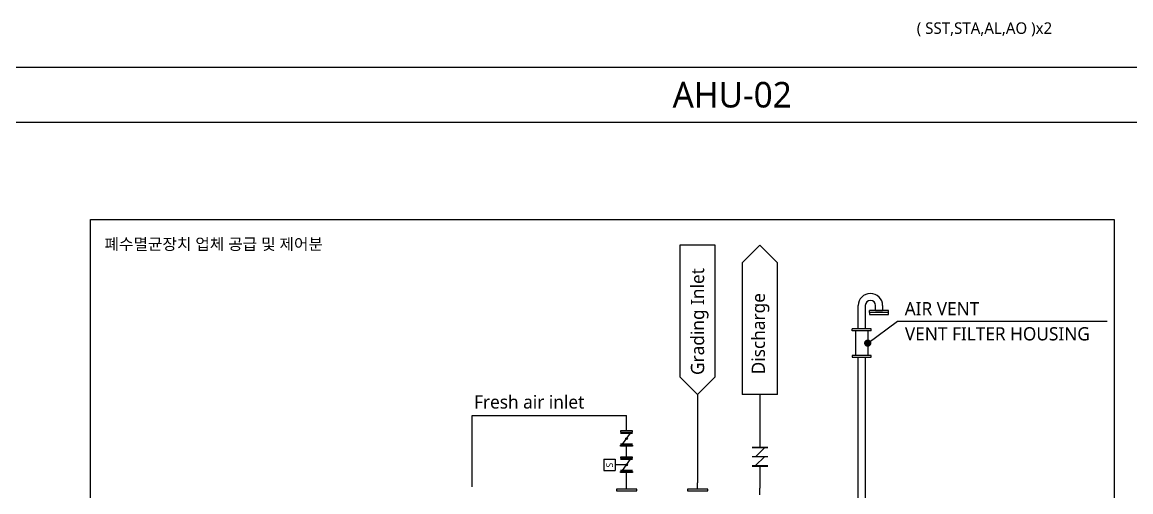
# Model space of a CAD drawing. Header units: millimetres. Extents: x -86 to 11742, y 5229 to 11464.
# Drawn here: x 5211 to 5499.1, y 5402.2 to 5524.2 of the extents above; entities that cross this region are included whole.
import ezdxf
from ezdxf.enums import TextEntityAlignment as Align

# ---------------------------------------------------------------- set-up
doc = ezdxf.new("R2010")
doc.units = ezdxf.units.MM
doc.header["$LTSCALE"] = 5
doc.linetypes.add('HIDDEN', pattern=[0.375, 0.25, -0.125])
for name, color, linetype in [('__CONNECTID__', 7, 'CONTINUOUS'), ('AUTO', 7, 'CONTINUOUS'), ('NARA', 8, 'CONTINUOUS')]:
    doc.layers.add(name, color=color, linetype=linetype)
doc.styles.add('QQ', font='MALGUN.TTF.TTF')

msp = doc.modelspace()

# ---------------------------------------------------------------- linework, layer by layer
at = {"layer": 'AUTO', "color": 2}
for p, q in [((5082, 5512.51), (5709, 5512.51)), ((5082, 5498.26), (5709, 5498.26))]:
    msp.add_line(p, q, dxfattribs=at)
at = {"layer": 'AUTO'}
msp.add_lwpolyline([(5228.72, 5472.93), (5494.76, 5472.93), (5494.76, 5306.81), (5228.72, 5306.81)], close=True, dxfattribs=at)
at = {"layer": 'NARA', "color": 8}
for p, q in [((5381.9, 5466.25), (5381.9, 5432.03)), ((5391.08, 5466.25), (5381.9, 5466.25)), ((5391.08, 5432.03), (5391.08, 5466.25)), ((5402.72, 5466.25), (5398.13, 5461.66)), ((5407.31, 5461.66), (5402.72, 5466.25)), ((5398.13, 5461.66), (5398.13, 5427.44)), ((5407.31, 5427.44), (5407.31, 5461.66)), ((5428.26, 5444.49), (5428.26, 5450.56)), ((5430.09, 5450.56), (5430.09, 5444.49)), ((5431.21, 5448.8), (5431.21, 5449.3)), ((5436.16, 5449.3), (5431.21, 5449.3)), ((5432.77, 5449.3), (5432.77, 5450.56)), ((5432.77, 5449.3), (5434.6, 5449.3)), ((5434.6, 5450.56), (5434.6, 5449.3)), ((5436.16, 5448.8), (5436.16, 5449.3)), ((5430.72, 5440.81), (5438.49, 5446.54)), ((5436.16, 5448.8), (5431.21, 5448.8)), ((5438.49, 5446.54), (5492.97, 5446.54)), ((5426.66, 5443.98), (5426.66, 5444.49)), ((5431.62, 5444.49), (5426.66, 5444.49)), ((5431.62, 5443.98), (5426.66, 5443.98)), ((5427.63, 5437.64), (5427.63, 5443.98)), ((5430.72, 5443.98), (5430.72, 5437.64)), ((5431.62, 5443.98), (5431.62, 5444.49)), ((5428.26, 5397.35), (5428.26, 5437.14)), ((5430.09, 5437.14), (5430.09, 5397.38)), ((5381.9, 5432.03), (5386.49, 5427.44)), ((5386.49, 5427.44), (5391.08, 5432.03)), ((5386.49, 5427.44), (5386.49, 5404.52)), ((5407.31, 5427.44), (5398.13, 5427.44)), ((5402.72, 5427.44), (5402.72, 5413.81)), ((5366.46, 5417.99), (5366.46, 5417.71)), ((5369.63, 5417.99), (5366.46, 5417.99)), ((5366.46, 5417.71), (5369.63, 5417.71)), ((5366.46, 5417.43), (5369.63, 5417.43)), ((5367.01, 5414.54), (5369.08, 5417.43)), ((5369.63, 5417.71), (5369.63, 5417.99)), ((5369.63, 5414.54), (5366.46, 5414.54)), ((5366.46, 5413.99), (5366.46, 5414.27)), ((5366.46, 5414.27), (5369.63, 5414.27)), ((5369.63, 5413.99), (5366.46, 5413.99)), ((5369.08, 5413.99), (5367.01, 5413.99)), ((5368.05, 5411.16), (5368.05, 5413.99)), ((5369.63, 5414.27), (5369.63, 5413.99)), ((5400.66, 5413.81), (5404.79, 5413.81)), ((5404.79, 5413.58), (5400.66, 5413.58)), ((5401.58, 5411.28), (5403.87, 5413.58)), ((5362.15, 5410.61), (5365.05, 5410.61)), ((5362.15, 5410.61), (5362.15, 5407.72)), ((5365.05, 5410.61), (5365.05, 5407.72)), ((5368.04, 5409.16), (5365.05, 5409.16)), ((5366.46, 5411.16), (5366.46, 5410.88)), ((5369.63, 5411.16), (5366.46, 5411.16)), ((5366.46, 5410.88), (5369.63, 5410.88)), ((5366.46, 5410.61), (5369.63, 5410.61)), ((5367.01, 5407.72), (5369.08, 5410.61)), ((5369.63, 5410.88), (5369.63, 5411.16)), ((5404.79, 5411.28), (5400.66, 5411.28)), ((5400.66, 5408.98), (5404.79, 5408.98)), ((5404.79, 5408.75), (5400.66, 5408.75)), ((5401.58, 5408.98), (5403.87, 5411.28)), ((5402.72, 5408.75), (5402.72, 5403.07)), ((5362.15, 5407.72), (5365.05, 5407.72)), ((5369.63, 5407.72), (5366.46, 5407.72)), ((5366.46, 5407.17), (5366.46, 5407.44)), ((5366.46, 5407.44), (5369.63, 5407.44)), ((5369.63, 5407.17), (5366.46, 5407.17)), ((5369.08, 5407.17), (5367.01, 5407.17)), ((5368.05, 5402.85), (5368.05, 5407.17)), ((5369.63, 5407.44), (5369.63, 5407.17)), ((5365.42, 5402.85), (5365.42, 5402.39)), ((5370.7, 5402.85), (5365.42, 5402.85)), ((5370.7, 5402.39), (5370.7, 5402.85)), ((5383.86, 5402.85), (5383.86, 5402.39)), ((5389.14, 5402.85), (5383.86, 5402.85)), ((5386.49, 5402.85), (5386.49, 5404.52)), ((5389.14, 5402.39), (5389.14, 5402.85)), ((5402.72, 5401.39), (5402.72, 5403.07)), ((5365.42, 5402.39), (5370.7, 5402.39)), ((5383.86, 5402.39), (5389.14, 5402.39))]:
    msp.add_line(p, q, dxfattribs=at)
at = {"layer": 'NARA', "color": 8, "linetype": 'HIDDEN', "ltscale": 40}
for p, q in [((5327.92, 5403.43), (5327.92, 5422.02)), ((5327.92, 5422.02), (5368.05, 5422.02)), ((5368.05, 5417.99), (5368.05, 5422.02))]:
    msp.add_line(p, q, dxfattribs=at)
at = {"layer": 'NARA', "color": 8}
for points in [[(5431.21, 5448.32, 0.414214), (5431.29, 5448.23), (5436.08, 5448.23, 0.414214), (5436.16, 5448.32), (5436.16, 5448.74), (5431.21, 5448.74)], [(5426.66, 5437.22, 0.414214), (5426.75, 5437.14), (5431.53, 5437.14, 0.414214), (5431.62, 5437.22), (5431.62, 5437.64), (5426.66, 5437.64)]]:
    msp.add_lwpolyline(points, format="xyb", close=True, dxfattribs=at)
at = {"layer": 'NARA', "color": 8, "const_width": 0.945}
msp.add_lwpolyline([(5430.25, 5440.81, 1), (5431.19, 5440.81, 1)], format="xyb", close=True, dxfattribs=at)
at = {"layer": 'NARA', "color": 8}
for centre in [(5368.04, 5415.99), (5368.04, 5409.16)]:
    msp.add_circle(centre, 0.207, dxfattribs=at)
for radius in [3.17, 1.34]:
    msp.add_arc((5431.43, 5450.56), radius, 0, 180, dxfattribs=at)

# ---------------------------------------------------------------- texts
at = {"layer": '__CONNECTID__', "color": 4, "style": 'QQ'}
msp.add_text('( SST,STA,AL,AO )x2', height=3, dxfattribs=at).set_placement((5443.47, 5521.2))
at = {"layer": 'AUTO', "color": 7, "style": 'QQ'}
msp.add_text('AHU-02', height=6.65, dxfattribs=at).set_placement((5395.5, 5505.39), align=Align.MIDDLE_CENTER)
at = {"layer": 'AUTO', "style": 'QQ'}
msp.add_text('폐수멸균장치 업체 공급 및 제어분', height=3, dxfattribs=at).set_placement((5232.36, 5465.06))
at = {"layer": 'NARA', "color": 8, "style": 'QQ'}
for s, height, p in [('Grading Inlet', 3.4369, (5388.2, 5432.53)), ('Discharge', 3.437, (5404.01, 5432.7))]:
    msp.add_text(s, height=height, rotation=90, dxfattribs=at).set_placement(p)
for s, height, p in [('AIR VENT', 3.437, (5440.33, 5448.05)), ('VENT FILTER HOUSING', 3.4369, (5440.39, 5441.52))]:
    msp.add_text(s, height=height, dxfattribs=at).set_placement(p)
at = {"layer": 'NARA', "color": 8, "linetype": 'HIDDEN', "ltscale": 40, "style": 'QQ'}
msp.add_text('Fresh air inlet', height=3.4369, dxfattribs=at).set_placement((5328.39, 5423.8))
at = {"layer": 'NARA', "color": 8, "style": 'QQ'}
msp.add_text('S', height=1.72, rotation=90, dxfattribs=at).set_placement((5364.49, 5409.1), align=Align.CENTER)

doc.saveas('drawing.dxf')
